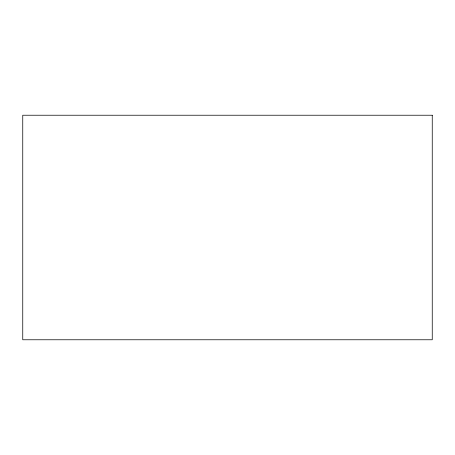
<?xml version="1.0" encoding="UTF-8"?>
<svg xmlns="http://www.w3.org/2000/svg" width="455" height="455" viewBox="0 0 455 455"><rect width="100%" height="100%" fill="white"/><g stroke="black" fill="none" stroke-linecap="round" stroke-linejoin="round"><path stroke-width="0.68" d="M432.25 115.229L22.75 115.229L22.75 339.771L432.25 339.771L432.25 115.229"/></g></svg>
